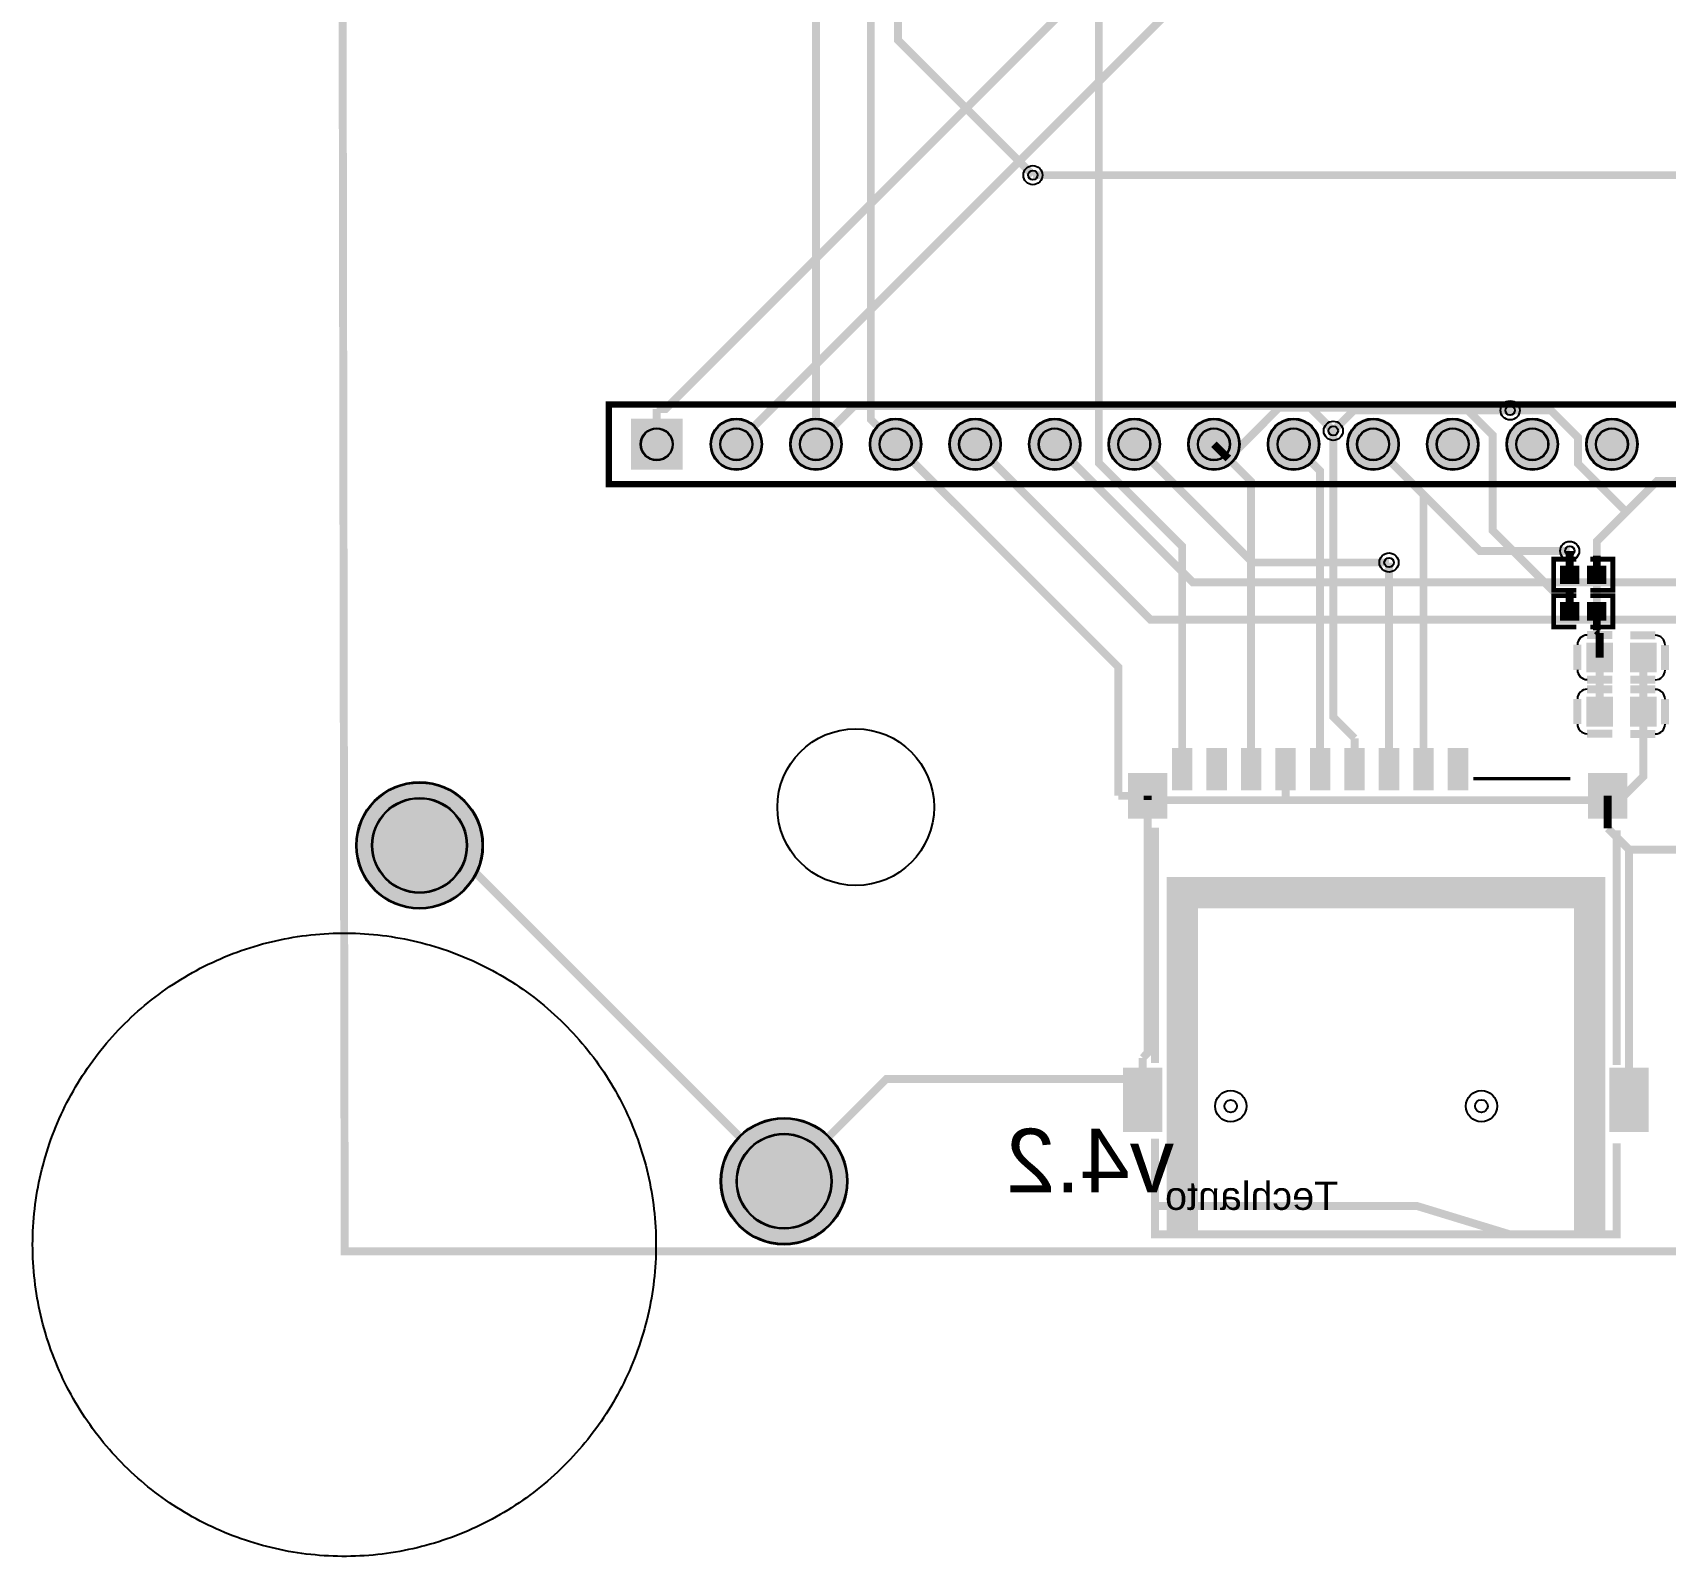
# Model space of a CAD drawing. Header units: millimetres. Extents: x 48 to 147, y 44 to 145.
# Drawn here: x 47.9 to 100, y 44.5 to 93.1 of the extents above; entities that cross this region are included whole.
import ezdxf

# ---------------------------------------------------------------- set-up
doc = ezdxf.new("R2010")
doc.units = ezdxf.units.MM
for name, color, linetype, true_color in [('BoardOutline', 7, 'Continuous', 0xff00ff), ('BottomLayer', 7, 'Continuous', 0x0000ff), ('BottomSolderMaskLayer', 7, 'Continuous', 0xaa00ff), ('Document', 7, 'Continuous', 0xffffff), ('Hole', 7, 'Continuous', 0x222222), ('Multi-Layer', 7, 'Continuous', 0xc0c0c0), ('TopLayer', 7, 'Continuous', 0xff0000), ('TopPasteMaskLayer', 7, 'Continuous', 0x808080), ('TopSilkLayer', 7, 'Continuous', 0xffff00), ('TopSolderMaskLayer', 7, 'Continuous', 0x800080)]:
    doc.layers.add(name, color=color, linetype=linetype, true_color=true_color)
doc.styles.get("Standard").update_dxf_attribs({"font": 'arial.ttf'})

msp = doc.modelspace()

# ---------------------------------------------------------------- hatches: boundary and pattern name
at = {"layer": 'BottomSolderMaskLayer'}
for points in [[(66.993, 80.772), (68.644, 80.772), (68.644, 79.147), (66.993, 79.147)], [(69.533, 79.959, 1), (71.184, 79.959, 1)], [(72.073, 79.959, 1), (73.724, 79.959, 1)], [(74.613, 79.959, 1), (76.264, 79.959, 1)], [(77.153, 79.959, 1), (78.804, 79.959, 1)], [(79.693, 79.959, 1), (81.344, 79.959, 1)], [(82.233, 79.959, 1), (83.884, 79.959, 1)], [(84.773, 79.959, 1), (86.424, 79.959, 1)], [(87.313, 79.959, 1), (88.964, 79.959, 1)], [(89.853, 79.959, 1), (91.504, 79.959, 1)], [(92.393, 79.959, 1), (94.044, 79.959, 1)], [(94.933, 79.959, 1), (96.584, 79.959, 1)], [(97.473, 79.959, 1), (99.124, 79.959, 1)], [(58.224, 67.158, 1), (62.274, 67.158, 1)], [(69.857, 56.439, 1), (73.908, 56.439, 1)]]:
    msp.add_hatch(color=256, dxfattribs=at).paths.add_polyline_path(points)
at = {"layer": 'Document'}
for points in [[(84.085, 54.647), (84.085, 66.147), (85.085, 66.147), (85.085, 54.647), (84.085, 54.647)], [(85.085, 66.147), (97.085, 66.147), (97.085, 65.147), (85.085, 65.147)], [(98.085, 54.647), (98.085, 66.147), (97.085, 66.147), (97.085, 54.647)]]:
    msp.add_hatch(color=256, dxfattribs=at).paths.add_polyline_path(points)
at = {"layer": 'Multi-Layer'}
for points in [[(69.558, 79.959, 1), (71.158, 79.959, 1)], [(72.098, 79.959, 1), (73.698, 79.959, 1)], [(74.638, 79.959, 1), (76.238, 79.959, 1)], [(77.178, 79.959, 1), (78.778, 79.959, 1)], [(79.718, 79.959, 1), (81.318, 79.959, 1)], [(82.258, 79.959, 1), (83.858, 79.959, 1)], [(84.798, 79.959, 1), (86.398, 79.959, 1)], [(87.338, 79.959, 1), (88.938, 79.959, 1)], [(89.878, 79.959, 1), (91.478, 79.959, 1)], [(92.418, 79.959, 1), (94.018, 79.959, 1)], [(94.958, 79.959, 1), (96.558, 79.959, 1)], [(97.498, 79.959, 1), (99.098, 79.959, 1)], [(67.018, 80.747), (68.618, 80.747), (68.618, 79.172), (67.018, 79.172)]]:
    msp.add_hatch(color=256, dxfattribs=at).paths.add_polyline_path(points)
at = {"layer": 'TopLayer'}
for points in [[(97.234, 75.524), (97.234, 76.064), (96.668, 76.064), (96.668, 75.524)], [(97.534, 75.524), (97.534, 76.064), (98.099, 76.064), (98.099, 75.524)], [(97.234, 74.355), (97.234, 74.895), (96.668, 74.895), (96.668, 74.355)], [(97.534, 74.355), (97.534, 74.895), (98.099, 74.895), (98.099, 74.355)], [(97.503, 73.602), (98.303, 73.602), (98.303, 72.702), (97.503, 72.702)], [(98.903, 73.602), (99.703, 73.602), (99.703, 72.702), (98.903, 72.702)], [(97.503, 71.875), (98.303, 71.875), (98.303, 70.975), (97.503, 70.975)], [(98.903, 71.875), (99.703, 71.875), (99.703, 70.975), (98.903, 70.975)], [(84.285, 70.239), (84.885, 70.239), (84.885, 68.939), (84.285, 68.939)], [(85.385, 70.239), (85.985, 70.239), (85.985, 68.939), (85.385, 68.939)], [(86.485, 70.239), (87.085, 70.239), (87.085, 68.939), (86.485, 68.939)], [(87.585, 70.239), (88.185, 70.239), (88.185, 68.939), (87.585, 68.939)], [(88.685, 70.239), (89.285, 70.239), (89.285, 68.939), (88.685, 68.939)], [(89.785, 70.239), (90.385, 70.239), (90.385, 68.939), (89.785, 68.939)], [(90.885, 70.239), (91.485, 70.239), (91.485, 68.939), (90.885, 68.939)], [(91.985, 70.239), (92.585, 70.239), (92.585, 68.939), (91.985, 68.939)], [(93.085, 70.239), (93.685, 70.239), (93.685, 68.939), (93.085, 68.939)], [(82.885, 69.439), (84.085, 69.439), (84.085, 68.039), (82.885, 68.039)], [(97.565, 69.439), (98.765, 69.439), (98.765, 68.039), (97.565, 68.039)], [(82.725, 60.037), (83.925, 60.037), (83.925, 58.037), (82.725, 58.037)], [(98.245, 60.037), (99.445, 60.037), (99.445, 58.037), (98.245, 58.037)]]:
    msp.add_hatch(color=256, dxfattribs=at).paths.add_polyline_path(points)
at = {"layer": 'TopPasteMaskLayer'}
for points in [[(97.249, 75.564), (97.249, 76.024), (97.209, 76.064), (96.708, 76.064), (96.668, 76.024), (96.668, 75.564), (96.708, 75.524), (97.209, 75.524)], [(97.519, 75.564), (97.519, 76.024), (97.559, 76.064), (98.059, 76.064), (98.099, 76.024), (98.099, 75.564), (98.059, 75.524), (97.559, 75.524)], [(97.249, 74.395), (97.249, 74.855), (97.209, 74.895), (96.708, 74.895), (96.668, 74.855), (96.668, 74.395), (96.708, 74.355), (97.209, 74.355)], [(97.519, 74.395), (97.519, 74.855), (97.559, 74.895), (98.059, 74.895), (98.099, 74.855), (98.099, 74.395), (98.059, 74.355), (97.559, 74.355)], [(97.503, 73.602), (98.303, 73.602), (98.303, 72.702), (97.503, 72.702)], [(98.903, 73.602), (99.703, 73.602), (99.703, 72.702), (98.903, 72.702)], [(97.503, 71.875), (98.303, 71.875), (98.303, 70.975), (97.503, 70.975)], [(98.903, 71.875), (99.703, 71.875), (99.703, 70.975), (98.903, 70.975)], [(84.285, 70.239), (84.885, 70.239), (84.885, 68.939), (84.285, 68.939)], [(85.385, 70.239), (85.985, 70.239), (85.985, 68.939), (85.385, 68.939)], [(86.485, 70.239), (87.085, 70.239), (87.085, 68.939), (86.485, 68.939)], [(87.585, 70.239), (88.185, 70.239), (88.185, 68.939), (87.585, 68.939)], [(88.685, 70.239), (89.285, 70.239), (89.285, 68.939), (88.685, 68.939)], [(89.785, 70.239), (90.385, 70.239), (90.385, 68.939), (89.785, 68.939)], [(90.885, 70.239), (91.485, 70.239), (91.485, 68.939), (90.885, 68.939)], [(91.985, 70.239), (92.585, 70.239), (92.585, 68.939), (91.985, 68.939)], [(93.085, 70.239), (93.685, 70.239), (93.685, 68.939), (93.085, 68.939)], [(82.885, 69.439), (84.085, 69.439), (84.085, 68.039), (82.885, 68.039)], [(97.565, 69.439), (98.765, 69.439), (98.765, 68.039), (97.565, 68.039)], [(82.725, 60.037), (83.925, 60.037), (83.925, 58.037), (82.725, 58.037)], [(98.245, 60.037), (99.445, 60.037), (99.445, 58.037), (98.245, 58.037)]]:
    msp.add_hatch(color=256, dxfattribs=at).paths.add_polyline_path(points)
at = {"layer": 'TopSolderMaskLayer'}
for points in [[(66.993, 80.772), (68.644, 80.772), (68.644, 79.147), (66.993, 79.147)], [(69.533, 79.959, 1), (71.184, 79.959, 1)], [(72.073, 79.959, 1), (73.724, 79.959, 1)], [(74.613, 79.959, 1), (76.264, 79.959, 1)], [(77.153, 79.959, 1), (78.804, 79.959, 1)], [(79.693, 79.959, 1), (81.344, 79.959, 1)], [(82.233, 79.959, 1), (83.884, 79.959, 1)], [(84.773, 79.959, 1), (86.424, 79.959, 1)], [(87.313, 79.959, 1), (88.964, 79.959, 1)], [(89.853, 79.959, 1), (91.504, 79.959, 1)], [(92.393, 79.959, 1), (94.044, 79.959, 1)], [(94.933, 79.959, 1), (96.584, 79.959, 1)], [(97.473, 79.959, 1), (99.124, 79.959, 1)], [(97.259, 75.498), (97.259, 76.089), (96.643, 76.089), (96.643, 75.498)], [(97.508, 75.498), (97.508, 76.089), (98.125, 76.089), (98.125, 75.498)], [(97.259, 74.33), (97.259, 74.921), (96.643, 74.921), (96.643, 74.33)], [(97.508, 74.33), (97.508, 74.921), (98.125, 74.921), (98.125, 74.33)], [(97.478, 73.628), (98.328, 73.628), (98.328, 72.677), (97.478, 72.677)], [(98.878, 73.628), (99.728, 73.628), (99.728, 72.677), (98.878, 72.677)], [(97.478, 71.9), (98.328, 71.9), (98.328, 70.95), (97.478, 70.95)], [(98.878, 71.9), (99.728, 71.9), (99.728, 70.95), (98.878, 70.95)], [(84.26, 70.264), (84.911, 70.264), (84.911, 68.914), (84.26, 68.914)], [(85.36, 70.264), (86.011, 70.264), (86.011, 68.914), (85.36, 68.914)], [(86.46, 70.264), (87.111, 70.264), (87.111, 68.914), (86.46, 68.914)], [(87.56, 70.264), (88.211, 70.264), (88.211, 68.914), (87.56, 68.914)], [(88.66, 70.264), (89.311, 70.264), (89.311, 68.914), (88.66, 68.914)], [(89.76, 70.264), (90.411, 70.264), (90.411, 68.914), (89.76, 68.914)], [(90.86, 70.264), (91.511, 70.264), (91.511, 68.914), (90.86, 68.914)], [(91.96, 70.264), (92.611, 70.264), (92.611, 68.914), (91.96, 68.914)], [(93.06, 70.264), (93.711, 70.264), (93.711, 68.914), (93.06, 68.914)], [(82.86, 69.464), (84.111, 69.464), (84.111, 68.013), (82.86, 68.013)], [(97.54, 69.464), (98.791, 69.464), (98.791, 68.013), (97.54, 68.013)], [(58.224, 67.158, 1), (62.274, 67.158, 1)], [(82.699, 60.062), (83.95, 60.062), (83.95, 58.012), (82.699, 58.012)], [(98.219, 60.062), (99.47, 60.062), (99.47, 58.012), (98.219, 58.012)], [(69.857, 56.439, 1), (73.908, 56.439, 1)]]:
    msp.add_hatch(color=256, dxfattribs=at).paths.add_polyline_path(points)

# ---------------------------------------------------------------- linework, layer by layer
at = {"layer": 'BoardOutline', "const_width": 0.254}
msp.add_lwpolyline([(57.658, 144.323), (59.995, 144.374), (61.925, 144.425), (136.754, 144.221), (137.059, 54.203), (57.861, 54.203), (57.709, 144.425)], dxfattribs=at)
at = {"layer": 'BottomLayer', "const_width": 0.254}
for points in [[(67.818, 81.084), (68.099, 81.084), (94.488, 107.473), (94.488, 108.135), (99.123, 112.77), (101.042, 112.77)], [(70.358, 79.959), (97.028, 106.629), (97.028, 108.175), (100.826, 111.973), (103.581, 111.973)], [(118.026, 72.896), (102.376, 88.547), (79.822, 88.547)], [(72.898, 79.959), (74.116, 81.177), (88.62, 81.177), (89.408, 80.389)], [(67.818, 79.959), (67.818, 81.084)], [(89.408, 80.389), (90.059, 81.04), (95.05, 81.04)], [(77.978, 79.959), (83.574, 74.363), (103.695, 74.363)], [(80.518, 79.959), (84.92, 75.557), (105.49, 75.557), (105.817, 75.884)], [(83.058, 79.959), (86.833, 76.185), (91.185, 76.185)], [(90.678, 79.959), (94.084, 76.554), (96.951, 76.554)], [(71.882, 56.439), (61.163, 67.158), (60.249, 67.158)]]:
    msp.add_lwpolyline(points, dxfattribs=at)
at = {"layer": 'BottomSolderMaskLayer'}
for centre, radius in [((70.358, 79.959), 0.825), ((72.898, 79.959), 0.825), ((75.438, 79.959), 0.825), ((77.978, 79.959), 0.825), ((80.518, 79.959), 0.825), ((83.058, 79.959), 0.825), ((85.598, 79.959), 0.825), ((88.138, 79.959), 0.825), ((90.678, 79.959), 0.825), ((93.218, 79.959), 0.825), ((95.758, 79.959), 0.825), ((98.298, 79.959), 0.825), ((67.818, 79.959), 0.516), ((70.358, 79.959), 0.516), ((72.898, 79.959), 0.516), ((75.438, 79.959), 0.516), ((77.978, 79.959), 0.516), ((80.518, 79.959), 0.516), ((83.058, 79.959), 0.516), ((85.598, 79.959), 0.516), ((88.138, 79.959), 0.516), ((90.678, 79.959), 0.516), ((93.218, 79.959), 0.516), ((95.758, 79.959), 0.516), ((98.298, 79.959), 0.516), ((60.249, 67.158), 2.025), ((60.249, 67.158), 1.519), ((71.882, 56.439), 2.025), ((71.882, 56.439), 1.519)]:
    msp.add_circle(centre, radius, dxfattribs=at)
at = {"layer": 'Document'}
for centre in [(86.134, 58.835), (94.134, 58.838)]:
    msp.add_circle(centre, 0.2, dxfattribs=at)
at = {"layer": 'Hole'}
for centre in [(79.822, 88.547), (95.05, 81.04), (89.408, 80.389), (96.951, 76.554), (91.185, 76.185)]:
    msp.add_circle(centre, 0.15, dxfattribs=at)
at = {"layer": 'Multi-Layer'}
msp.add_lwpolyline([(47.904, 54.559), (47.908, 54.702), (47.913, 54.845), (47.92, 54.987), (47.929, 55.129), (47.941, 55.272), (47.954, 55.414), (47.969, 55.555), (47.987, 55.697), (48.006, 55.838), (48.028, 55.979), (48.051, 56.12), (48.076, 56.261), (48.104, 56.4), (48.133, 56.54), (48.165, 56.679), (48.199, 56.818), (48.234, 56.956), (48.271, 57.094), (48.311, 57.231), (48.352, 57.367), (48.396, 57.503), (48.441, 57.639), (48.488, 57.773), (48.537, 57.907), (48.588, 58.04), (48.641, 58.173), (48.696, 58.304), (48.753, 58.435), (48.812, 58.565), (48.872, 58.695), (48.934, 58.823), (48.999, 58.95), (49.065, 59.077), (49.132, 59.202), (49.202, 59.327), (49.273, 59.45), (49.347, 59.573), (49.421, 59.694), (49.498, 59.815), (49.576, 59.934), (49.656, 60.052), (49.738, 60.169), (49.822, 60.285), (49.907, 60.399), (49.993, 60.513), (50.082, 60.625), (50.172, 60.735), (50.263, 60.845), (50.356, 60.953), (50.451, 61.06), (50.547, 61.165), (50.644, 61.269), (50.743, 61.372), (50.844, 61.473), (50.946, 61.573), (51.049, 61.671), (51.154, 61.768), (51.26, 61.863), (51.368, 61.957), (51.477, 62.049), (51.587, 62.14), (51.698, 62.229), (51.811, 62.316), (51.925, 62.402), (52.04, 62.486), (52.157, 62.569), (52.274, 62.649), (52.393, 62.729), (52.513, 62.806), (52.634, 62.882), (52.756, 62.956), (52.879, 63.028), (53.003, 63.098), (53.128, 63.167), (53.254, 63.234), (53.381, 63.299), (53.509, 63.362), (53.638, 63.423), (53.768, 63.483), (53.898, 63.54), (54.029, 63.596), (54.162, 63.65), (54.294, 63.702), (54.428, 63.752), (54.562, 63.8), (54.697, 63.846), (54.833, 63.89), (54.969, 63.932), (55.106, 63.973), (55.243, 64.011), (55.381, 64.048), (55.52, 64.082), (55.659, 64.114), (55.798, 64.145), (55.938, 64.173), (56.078, 64.2), (56.219, 64.224), (56.36, 64.246), (56.501, 64.267), (56.642, 64.285), (56.784, 64.301), (56.926, 64.316), (57.068, 64.328), (57.21, 64.338), (57.353, 64.346), (57.495, 64.352), (57.638, 64.356), (57.781, 64.358), (57.923, 64.358), (58.066, 64.356), (58.209, 64.352), (58.351, 64.346), (58.494, 64.338), (58.636, 64.327), (58.778, 64.315), (58.92, 64.301), (59.062, 64.284), (59.203, 64.266), (59.344, 64.245), (59.485, 64.223), (59.626, 64.198), (59.766, 64.172), (59.906, 64.143), (60.045, 64.113), (60.184, 64.08), (60.322, 64.046), (60.46, 64.009), (60.598, 63.971), (60.735, 63.931), (60.871, 63.888), (61.006, 63.844), (61.141, 63.798), (61.276, 63.749), (61.409, 63.699), (61.542, 63.647), (61.674, 63.593), (61.805, 63.537), (61.936, 63.48), (62.065, 63.42), (62.194, 63.359), (62.322, 63.296), (62.449, 63.23), (62.575, 63.164), (62.7, 63.095), (62.824, 63.024), (62.947, 62.952), (63.069, 62.878), (63.19, 62.802), (63.31, 62.725), (63.428, 62.646), (63.546, 62.565), (63.662, 62.482), (63.777, 62.398), (63.891, 62.312), (64.004, 62.225), (64.116, 62.135), (64.226, 62.045), (64.334, 61.953), (64.442, 61.859), (64.548, 61.763), (64.653, 61.667), (64.756, 61.568), (64.858, 61.468), (64.959, 61.367), (65.058, 61.264), (65.155, 61.16), (65.251, 61.055), (65.346, 60.948), (65.439, 60.84), (65.53, 60.73), (65.62, 60.619), (65.708, 60.507), (65.795, 60.394), (65.88, 60.279), (65.963, 60.163), (66.045, 60.046), (66.125, 59.928), (66.203, 59.809), (66.279, 59.689), (66.354, 59.567), (66.427, 59.445), (66.499, 59.321), (66.568, 59.196), (66.636, 59.071), (66.702, 58.944), (66.766, 58.817), (66.828, 58.688), (66.888, 58.559), (66.947, 58.429), (67.004, 58.298), (67.058, 58.166), (67.111, 58.034), (67.162, 57.901), (67.211, 57.767), (67.258, 57.632), (67.304, 57.497), (67.347, 57.361), (67.388, 57.224), (67.428, 57.087), (67.465, 56.95), (67.5, 56.811), (67.534, 56.673), (67.565, 56.533), (67.595, 56.394), (67.622, 56.254), (67.647, 56.113), (67.671, 55.973), (67.692, 55.832), (67.711, 55.69), (67.729, 55.549), (67.744, 55.407), (67.757, 55.265), (67.768, 55.123), (67.778, 54.98), (67.785, 54.838), (67.79, 54.695), (67.793, 54.553), (67.794, 54.41), (67.793, 54.267), (67.79, 54.125), (67.784, 53.982), (67.777, 53.84), (67.768, 53.697), (67.757, 53.555), (67.743, 53.413), (67.728, 53.271), (67.711, 53.129), (67.691, 52.988), (67.67, 52.847), (67.646, 52.706), (67.621, 52.566), (67.593, 52.426), (67.564, 52.286), (67.532, 52.147), (67.499, 52.009), (67.463, 51.87), (67.426, 51.733), (67.386, 51.596), (67.345, 51.459), (67.302, 51.323), (67.256, 51.188), (67.209, 51.053), (67.16, 50.919), (67.109, 50.786), (67.056, 50.654), (67.001, 50.522), (66.944, 50.391), (66.886, 50.261), (66.825, 50.132), (66.763, 50.004), (66.699, 49.876), (66.633, 49.75), (66.565, 49.624), (66.495, 49.5), (66.424, 49.376), (66.351, 49.254), (66.276, 49.132), (66.199, 49.012), (66.121, 48.893), (66.041, 48.775), (65.959, 48.658), (65.876, 48.542), (65.791, 48.427), (65.704, 48.314), (65.616, 48.202), (65.526, 48.091), (65.434, 47.982), (65.341, 47.874), (65.247, 47.767), (65.151, 47.661), (65.053, 47.557), (64.954, 47.455), (64.853, 47.353), (64.751, 47.254), (64.648, 47.155), (64.543, 47.059), (64.437, 46.963), (64.329, 46.87), (64.22, 46.777), (64.11, 46.687), (63.999, 46.598), (63.886, 46.51), (63.772, 46.425), (63.657, 46.34), (63.54, 46.258), (63.423, 46.177), (63.304, 46.098), (63.184, 46.021), (63.063, 45.945), (62.941, 45.871), (62.818, 45.799), (62.694, 45.728), (62.569, 45.66), (62.443, 45.593), (62.316, 45.528), (62.188, 45.465), (62.059, 45.403), (61.93, 45.344), (61.799, 45.286), (61.668, 45.231), (61.536, 45.177), (61.403, 45.125), (61.269, 45.075), (61.135, 45.027), (61, 44.981), (60.864, 44.936), (60.728, 44.894), (60.591, 44.854), (60.454, 44.815), (60.316, 44.779), (60.177, 44.745), (60.038, 44.712), (59.899, 44.682), (59.759, 44.653), (59.619, 44.627), (59.478, 44.603), (59.338, 44.58), (59.196, 44.56), (59.055, 44.541), (58.913, 44.525), (58.771, 44.511), (58.629, 44.499), (58.487, 44.489), (58.344, 44.48), (58.202, 44.474), (58.059, 44.47), (57.917, 44.468), (57.774, 44.468), (57.631, 44.47), (57.489, 44.475), (57.346, 44.481), (57.204, 44.489), (57.061, 44.499), (56.919, 44.512), (56.777, 44.526), (56.636, 44.542), (56.494, 44.561), (56.353, 44.581), (56.212, 44.604), (56.072, 44.628), (55.931, 44.655), (55.792, 44.683), (55.652, 44.714), (55.513, 44.746), (55.375, 44.781), (55.237, 44.817), (55.1, 44.856), (54.963, 44.896), (54.826, 44.938), (54.691, 44.983), (54.556, 45.029), (54.422, 45.077), (54.288, 45.127), (54.155, 45.179), (54.023, 45.233), (53.892, 45.289), (53.761, 45.347), (53.632, 45.406), (53.503, 45.468), (53.375, 45.531), (53.248, 45.596), (53.122, 45.663), (52.997, 45.732), (52.873, 45.802), (52.75, 45.874), (52.628, 45.948), (52.507, 46.024), (52.387, 46.102), (52.269, 46.181), (52.151, 46.262), (52.035, 46.344), (51.92, 46.429), (51.806, 46.514), (51.693, 46.602), (51.582, 46.691), (51.472, 46.782), (51.363, 46.874), (51.255, 46.968), (51.149, 47.063), (51.044, 47.16), (50.941, 47.258), (50.839, 47.358), (50.739, 47.459), (50.64, 47.562), (50.542, 47.666), (50.446, 47.772), (50.352, 47.879), (50.259, 47.987), (50.167, 48.096), (50.077, 48.207), (49.989, 48.319), (49.903, 48.433), (49.818, 48.547), (49.734, 48.663), (49.653, 48.78), (49.573, 48.898), (49.494, 49.018), (49.418, 49.138), (49.343, 49.259), (49.27, 49.382), (49.199, 49.506), (49.129, 49.63), (49.061, 49.756), (48.996, 49.882), (48.931, 50.01), (48.869, 50.138), (48.809, 50.267), (48.75, 50.397), (48.694, 50.528), (48.639, 50.66), (48.586, 50.793), (48.535, 50.926), (48.486, 51.06), (48.439, 51.194), (48.394, 51.33), (48.35, 51.466), (48.309, 51.602), (48.27, 51.739), (48.232, 51.877), (48.197, 52.015), (48.163, 52.154), (48.132, 52.293), (48.103, 52.433), (48.075, 52.573), (48.05, 52.713), (48.026, 52.854), (48.005, 52.995), (47.986, 53.136), (47.968, 53.278), (47.953, 53.42), (47.94, 53.562), (47.929, 53.704), (47.92, 53.846), (47.912, 53.989), (47.907, 54.131), (47.904, 54.274), (47.903, 54.417), (47.904, 54.559)], close=True, dxfattribs=at)
for centre, radius in [((79.822, 88.547), 0.305), ((95.05, 81.04), 0.305), ((70.358, 79.959), 0.8), ((72.898, 79.959), 0.8), ((75.438, 79.959), 0.8), ((77.978, 79.959), 0.8), ((80.518, 79.959), 0.8), ((83.058, 79.959), 0.8), ((85.598, 79.959), 0.8), ((88.138, 79.959), 0.8), ((90.678, 79.959), 0.8), ((93.218, 79.959), 0.8), ((95.758, 79.959), 0.8), ((98.298, 79.959), 0.8), ((67.818, 79.959), 0.5), ((70.358, 79.959), 0.5), ((72.898, 79.959), 0.5), ((75.438, 79.959), 0.5), ((77.978, 79.959), 0.5), ((80.518, 79.959), 0.5), ((83.058, 79.959), 0.5), ((85.598, 79.959), 0.5), ((88.138, 79.959), 0.5), ((89.408, 80.389), 0.305), ((90.678, 79.959), 0.5), ((93.218, 79.959), 0.5), ((95.758, 79.959), 0.5), ((98.298, 79.959), 0.5), ((96.951, 76.554), 0.305), ((91.185, 76.185), 0.305), ((74.168, 68.377), 2.5), ((60.249, 67.158), 2), ((60.249, 67.158), 1.5), ((86.135, 58.835), 0.5), ((94.135, 58.837), 0.5), ((71.882, 56.439), 2), ((71.882, 56.439), 1.5)]:
    msp.add_circle(centre, radius, dxfattribs=at)
at = {"layer": 'TopLayer', "const_width": 0.254}
for points in [[(93.218, 107.747), (81.926, 96.455), (81.926, 79.358), (84.585, 76.698), (84.585, 69.589)], [(72.898, 79.959), (72.898, 101.542), (67.818, 106.622)], [(74.65, 101.295), (74.65, 80.748), (75.438, 79.959)], [(75.515, 101.295), (75.515, 92.853), (79.822, 88.547)], [(86.054, 79.504), (87.676, 81.127), (93.611, 81.127), (94.488, 80.25), (94.488, 77.209), (96.464, 75.233), (96.951, 75.233)], [(98.756, 77.8), (97.214, 79.342), (97.214, 80.176), (96.35, 81.04), (95.05, 81.04)], [(89.408, 80.389), (89.408, 71.254), (90.085, 70.577)], [(82.548, 68.739), (82.548, 72.85), (75.438, 79.959)], [(85.598, 79.959), (86.054, 79.504)], [(88.138, 79.959), (88.985, 79.112), (88.985, 69.589)], [(92.285, 69.589), (92.285, 78.352), (90.678, 79.959)], [(86.054, 79.504), (86.785, 78.772), (86.785, 69.589)], [(102.25, 78.792), (99.749, 78.792), (98.756, 77.8)], [(98.756, 77.8), (97.817, 76.86), (97.817, 76.401)], [(96.951, 76.401), (96.951, 76.554)], [(91.185, 69.589), (91.185, 76.185)], [(96.951, 75.794), (96.951, 76.401)], [(97.817, 75.794), (97.817, 76.401)], [(97.817, 74.625), (97.817, 75.794)], [(96.951, 74.625), (96.951, 75.233)], [(97.817, 74.625), (97.817, 74.018)], [(97.903, 73.94), (97.895, 73.94), (97.817, 74.018)], [(97.903, 73.546), (97.903, 73.94)], [(97.903, 73.546), (97.903, 73.152)], [(105.394, 73.383), (105.922, 73.383), (107.367, 71.937), (107.367, 69.897), (106.97, 69.499), (106.97, 68.711), (105.281, 67.022), (98.845, 67.022)], [(97.903, 73.152), (97.903, 71.425)], [(99.303, 73.152), (99.303, 71.425)], [(98.165, 68.22), (99.303, 69.358), (99.303, 71.425)], [(90.085, 69.589), (90.085, 70.577)], [(87.885, 69.589), (87.885, 68.601)], [(83.485, 68.739), (82.548, 68.739)], [(83.485, 68.601), (83.485, 68.739)], [(98.165, 68.739), (98.165, 68.22)], [(83.325, 60.374), (83.485, 60.535), (83.485, 68.601)], [(83.485, 68.601), (87.885, 68.601)], [(87.885, 68.601), (97.784, 68.601), (98.165, 68.22)], [(98.165, 68.22), (98.165, 67.701)], [(98.845, 67.022), (98.165, 67.701)], [(98.845, 59.037), (98.845, 67.022)], [(83.325, 59.706), (83.325, 60.374)], [(83.325, 59.706), (75.149, 59.706), (71.882, 56.439)], [(83.325, 59.037), (83.325, 59.706)]]:
    msp.add_lwpolyline(points, dxfattribs=at)
at = {"layer": 'TopSilkLayer'}
for points, const_width in [([(68.453, 81.229), (66.294, 81.229), (66.294, 78.689), (104.902, 78.689), (104.902, 81.229), (104.648, 81.229)], 0.203), ([(104.648, 81.229), (68.453, 81.229)], 0.203), ([(97.158, 75.295), (96.44, 75.295), (96.44, 76.292), (97.158, 76.292)], 0.152), ([(97.61, 75.295), (98.328, 75.295), (98.328, 76.292), (97.61, 76.292)], 0.152), ([(97.158, 74.127), (96.44, 74.127), (96.44, 75.124), (97.158, 75.124)], 0.152), ([(97.61, 74.127), (98.328, 74.127), (98.328, 75.124), (97.61, 75.124)], 0.152), ([(98.307, 73.868), (97.507, 73.868)], 0.254), ([(98.883, 73.862), (99.683, 73.862)], 0.254), ([(97.198, 73.558), (97.198, 72.758)], 0.254), ([(99.993, 73.552), (99.993, 72.752)], 0.254), ([(98.307, 72.448), (97.507, 72.448)], 0.254), ([(98.883, 72.442), (99.683, 72.442)], 0.254), ([(97.198, 71.831), (97.198, 71.031)], 0.254), ([(98.307, 72.14), (97.507, 72.14)], 0.254), ([(98.883, 72.135), (99.683, 72.135)], 0.254), ([(99.993, 71.825), (99.993, 71.025)], 0.254), ([(98.307, 70.721), (97.507, 70.721)], 0.254), ([(98.883, 70.715), (99.683, 70.715)], 0.254), ([(93.871, 69.285), (96.97, 69.286)], 0.102), ([(83.719, 67.719), (83.719, 60.21)], 0.254), ([(98.451, 60.146), (98.451, 67.639)], 0.254), ([(83.719, 57.797), (83.719, 54.749), (98.451, 54.749), (98.451, 57.647)], 0.254), ([(83.719, 55.222), (83.719, 55.646), (92.085, 55.647), (95.022, 54.75)], 0.254)]:
    msp.add_lwpolyline(points, dxfattribs=dict(at, const_width=const_width))
for centre, start, end in [((97.507, 73.558), 90, 180), ((99.683, 73.552), 359.9953, 90), ((97.507, 72.758), 179.9953, 270), ((99.683, 72.752), 270, 0), ((97.507, 71.831), 90, 180), ((99.683, 71.825), 359.9953, 90), ((97.507, 71.031), 179.9953, 270), ((99.683, 71.025), 270, 0)]:
    msp.add_arc(centre, 0.31, start, end, dxfattribs=at)
at = {"layer": 'TopSolderMaskLayer'}
for centre, radius in [((70.358, 79.959), 0.825), ((72.898, 79.959), 0.825), ((75.438, 79.959), 0.825), ((77.978, 79.959), 0.825), ((80.518, 79.959), 0.825), ((83.058, 79.959), 0.825), ((85.598, 79.959), 0.825), ((88.138, 79.959), 0.825), ((90.678, 79.959), 0.825), ((93.218, 79.959), 0.825), ((95.758, 79.959), 0.825), ((98.298, 79.959), 0.825), ((67.818, 79.959), 0.516), ((70.358, 79.959), 0.516), ((72.898, 79.959), 0.516), ((75.438, 79.959), 0.516), ((77.978, 79.959), 0.516), ((80.518, 79.959), 0.516), ((83.058, 79.959), 0.516), ((85.598, 79.959), 0.516), ((88.138, 79.959), 0.516), ((90.678, 79.959), 0.516), ((93.218, 79.959), 0.516), ((95.758, 79.959), 0.516), ((98.298, 79.959), 0.516), ((60.249, 67.158), 2.025), ((60.249, 67.158), 1.519), ((71.882, 56.439), 2.025), ((71.882, 56.439), 1.519)]:
    msp.add_circle(centre, radius, dxfattribs=at)

# ---------------------------------------------------------------- texts
at = {"layer": 'BottomLayer', "text_generation_flag": 2}
msp.add_text('Techlanto', height=0.9, dxfattribs=at).set_placement((89.561, 55.525))
at = {"layer": 'BottomSilkLayer', "text_generation_flag": 2}
msp.add_text('v4.2', height=2.032, dxfattribs=at).set_placement((84.328, 56.083))

doc.saveas('drawing.dxf')
